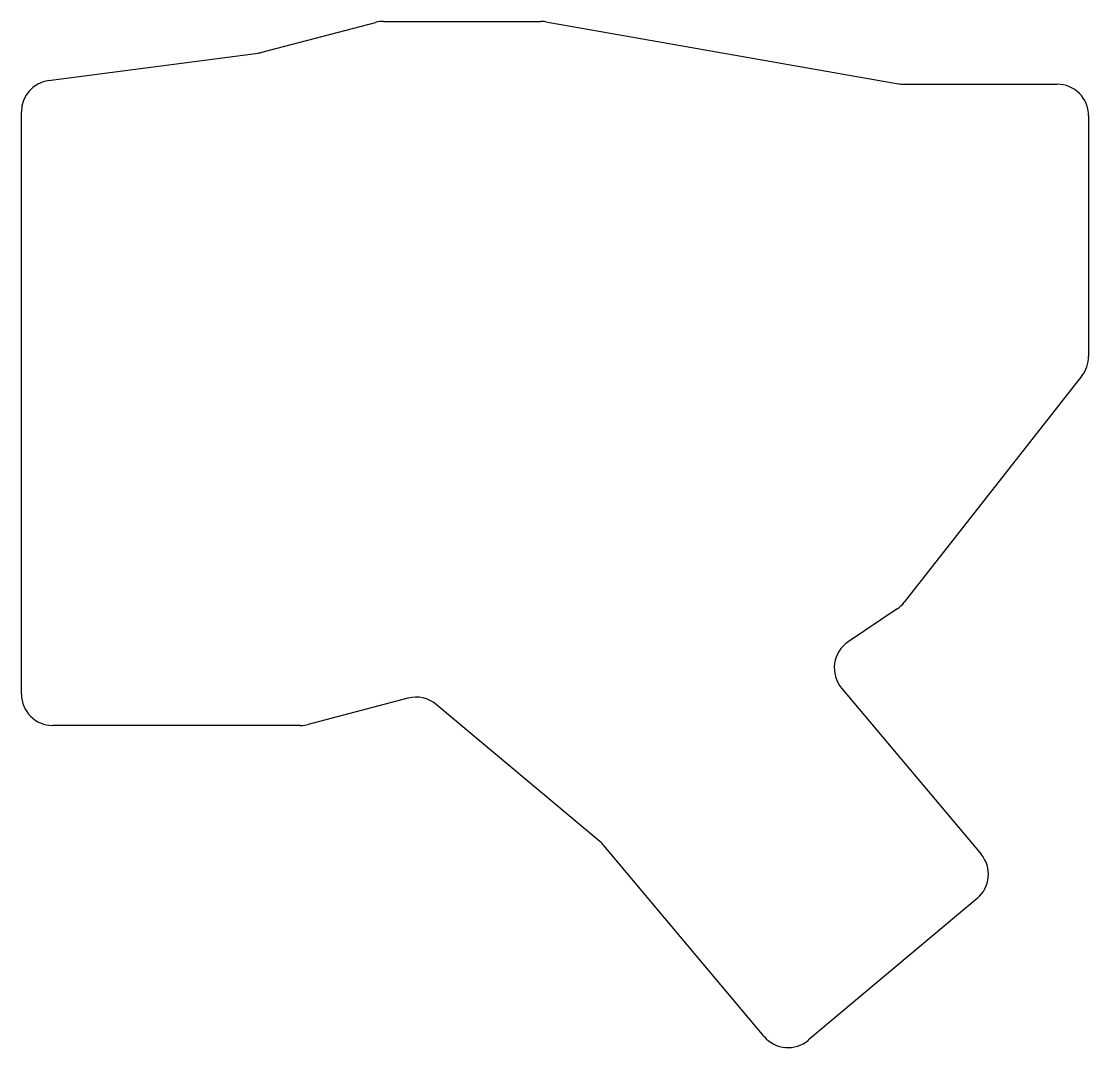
# Model space of a CAD drawing. Header units: millimetres. Extents: x 37 to 207, y -189 to -26.
import ezdxf

# ---------------------------------------------------------------- set-up
doc = ezdxf.new("R2010")
doc.units = ezdxf.units.MM

msp = doc.modelspace()

# ---------------------------------------------------------------- linework, layer by layer
at = {"linetype": 'CONTINUOUS'}
for p, q in [((75.28, -30.89), (93.35, -26.14)), ((94.62, -25.98), (119.59, -25.98)), ((120.45, -26.05), (176.6, -35.9)), ((41.32, -35.4), (74.66, -31.02)), ((177.46, -35.98), (201.86, -35.98)), ((36.98, -133.03), (36.98, -40.36)), ((206.86, -40.98), (206.86, -79.3)), ((205.8, -82.38), (177.51, -118.4)), ((176.37, -119.47), (168.58, -124.71)), ((167.54, -132.07), (189.74, -158.53)), ((98.52, -133.68), (82.65, -137.86)), ((129.08, -156.52), (103.01, -134.68)), ((81.38, -138.03), (41.98, -138.03)), ((155.2, -187.52), (129.7, -157.14)), ((189.13, -165.57), (162.24, -188.13))]:
    msp.add_line(p, q, dxfattribs=at)
for centre, start, end in [((94.62, -30.98), 90, 104.7436), ((119.59, -30.98), 80.0494, 90), ((74.01, -26.06), 277.4959, 284.7436), ((41.98, -40.36), 97.4959, 180), ((177.46, -30.98), 260.0494, 270), ((201.86, -40.98), 0, 90), ((201.86, -79.3), 321.8611, 0), ((173.58, -115.32), 303.9363, 321.8611), ((171.37, -128.86), 123.9363, 220), ((41.98, -133.03), 180, 270), ((99.8, -138.52), 50.0605, 104.7436), ((81.38, -133.03), 270, 284.7436), ((125.87, -160.35), 40, 50.0605), ((185.91, -161.74), 310, 40), ((159.03, -184.3), 220, 310)]:
    msp.add_arc(centre, 5, start, end, dxfattribs=at)

doc.saveas('drawing.dxf')
